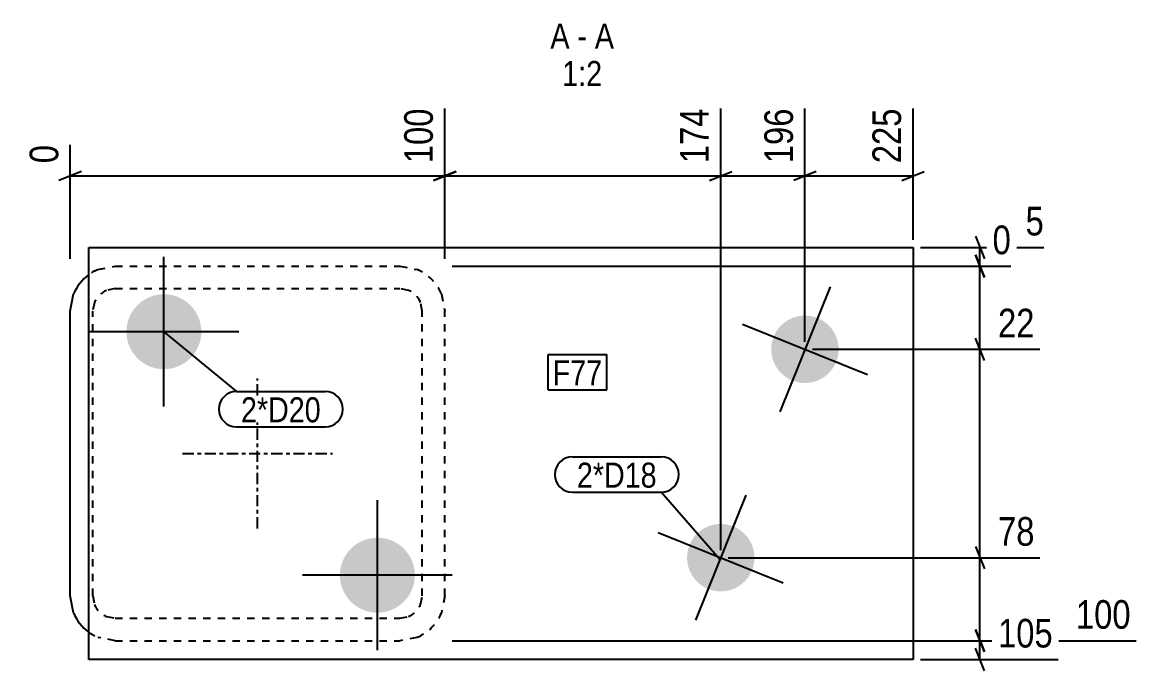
# Model space of a CAD drawing. Header units: millimetres. Extents: x 10 to 28380, y 5 to 690.
# Drawn here: x 12027.5 to 12325, y 4.8 to 177.9 of the extents above; entities that cross this region are included whole.
import ezdxf

# ---------------------------------------------------------------- set-up
doc = ezdxf.new("R2010")
doc.units = ezdxf.units.MM
doc.linetypes.add('DXK_LINE_DOT2', pattern=[3.9198, 1.9599, -1.9599])
doc.linetypes.add('DXK_LINE_DOT3', pattern=[5.9187, 2.979, -0.9799, 0.9799, -0.9799])
for name, color, linetype in [('MÅLSÆTNING', 7, 'Continuous'), ('STÅL', 7, 'Continuous'), ('TEKST', 7, 'Continuous')]:
    doc.layers.add(name, color=color, linetype=linetype)
doc.styles.add('Arial Narrow', font='ARIALN.TTF', dxfattribs={"height": 0.2})

msp = doc.modelspace()

# ---------------------------------------------------------------- hatches: boundary and pattern name
at = {"layer": 'STÅL', "linetype": 'Continuous'}
for points in [[(12065.33, 85.3, -1), (12065.33, 105.3, -1)], [(12244.82, 87.23, -1), (12228.13, 93.97, -1)], [(12222.34, 31.6, -1), (12205.65, 38.34, -1)], [(12122.33, 20.3, -1), (12122.33, 40.3, -1)]]:
    msp.add_hatch(color=96, dxfattribs=at).paths.add_polyline_path(points)

# ---------------------------------------------------------------- linework, layer by layer
at = {"layer": 'MÅLSÆTNING', "color": 7, "linetype": 'Continuous'}
for p, q in [((12140.33, 114.8), (12140.33, 154.9)), ((12140.33, 114.8), (12140.33, 154.9)), ((12214, 36.97), (12214, 154.9)), ((12214, 36.97), (12214, 154.9)), ((12236.48, 92.6), (12236.48, 154.9)), ((12236.48, 92.6), (12236.48, 154.9)), ((12265.33, 119.8), (12265.33, 154.9)), ((12040.33, 114.8), (12040.33, 145.15)), ((12043.33, 138.08), (12037.33, 135.68)), ((12040.33, 136.88), (12140.33, 136.88)), ((12137.33, 135.68), (12143.33, 138.08)), ((12140.33, 136.88), (12214, 136.88)), ((12211, 135.68), (12217, 138.08)), ((12211, 135.68), (12217, 138.08)), ((12214, 136.88), (12236.48, 136.88)), ((12239.48, 138.08), (12233.48, 135.68)), ((12236.48, 136.88), (12265.33, 136.88)), ((12262.33, 135.68), (12268.33, 138.08)), ((12281.97, 120.8), (12284.37, 114.8)), ((12267.33, 117.8), (12300.24, 117.8)), ((12283.17, 112.8), (12283.17, 117.8)), ((12284.37, 109.8), (12281.97, 115.8)), ((12281.97, 115.8), (12284.37, 109.8)), ((12142.33, 112.8), (12291.44, 112.8)), ((12142.33, 112.8), (12291.44, 112.8)), ((12283.17, 90.6), (12283.17, 112.8)), ((12284.37, 87.6), (12281.97, 93.6)), ((12284.37, 87.6), (12281.97, 93.6)), ((12238.48, 90.6), (12299.23, 90.6)), ((12238.48, 90.6), (12299.23, 90.6)), ((12283.17, 34.97), (12283.17, 90.6)), ((12281.97, 37.97), (12284.37, 31.97)), ((12281.97, 37.97), (12284.37, 31.97)), ((12216, 34.97), (12299.23, 34.97)), ((12216, 34.97), (12299.23, 34.97)), ((12283.17, 12.8), (12283.17, 34.97)), ((12284.37, 9.8), (12281.97, 15.8)), ((12281.97, 15.8), (12284.37, 9.8)), ((12142.33, 12.8), (12324.91, 12.8)), ((12142.33, 12.8), (12324.91, 12.8)), ((12283.17, 7.8), (12283.17, 12.8)), ((12284.37, 4.8), (12281.97, 10.8)), ((12267.33, 7.8), (12304.11, 7.8))]:
    msp.add_line(p, q, dxfattribs=at)
at = {"layer": 'STÅL', "color": 2, "linetype": 'Continuous'}
for p, q in [((12045.33, 7.8), (12045.33, 117.8)), ((12045.33, 117.8), (12265.33, 117.8)), ((12265.33, 117.8), (12265.33, 7.8)), ((12040.33, 100.8), (12041.24, 105.39)), ((12040.33, 24.8), (12040.33, 100.8)), ((12041.24, 20.21), (12040.33, 24.8)), ((12265.33, 7.8), (12045.33, 7.8))]:
    msp.add_line(p, q, dxfattribs=at)
at = {"layer": 'STÅL', "color": 96, "linetype": 'Continuous'}
for p, q in [((12065.33, 75.3), (12065.33, 115.3)), ((12243.22, 107.29), (12229.73, 73.91)), ((12085.33, 95.3), (12045.33, 95.3)), ((12219.79, 97.34), (12253.16, 83.85)), ((12220.74, 51.66), (12207.26, 18.28)), ((12122.33, 10.3), (12122.33, 50.3)), ((12197.31, 41.71), (12230.69, 28.22)), ((12142.33, 30.3), (12102.33, 30.3))]:
    msp.add_line(p, q, dxfattribs=at)
at = {"layer": 'STÅL', "color": 7, "linetype": 'DXK_LINE_DOT2'}
for p, q in [((12047.74, 111.89), (12052.33, 112.8)), ((12052.33, 112.8), (12128.33, 112.8)), ((12128.33, 112.8), (12132.92, 111.89)), ((12052.33, 106.8), (12050.04, 106.34)), ((12052.33, 106.8), (12128.33, 106.8)), ((12130.63, 106.34), (12128.33, 106.8)), ((12139.42, 105.39), (12140.33, 100.8)), ((12046.79, 103.1), (12046.33, 100.8)), ((12134.33, 100.8), (12133.87, 103.1)), ((12046.33, 24.8), (12046.33, 100.8)), ((12134.33, 24.8), (12134.33, 100.8)), ((12140.33, 24.8), (12140.33, 100.8)), ((12046.33, 24.8), (12046.79, 22.5)), ((12133.87, 22.5), (12134.33, 24.8)), ((12140.33, 24.8), (12139.42, 20.21)), ((12050.04, 19.26), (12052.33, 18.8)), ((12052.33, 18.8), (12128.33, 18.8)), ((12128.33, 18.8), (12130.63, 19.26)), ((12052.33, 12.8), (12047.74, 13.71)), ((12052.33, 12.8), (12128.33, 12.8)), ((12132.92, 13.71), (12128.33, 12.8))]:
    msp.add_line(p, q, dxfattribs=at)
at = {"layer": 'STÅL', "color": 7, "linetype": 'DXK_LINE_DOT3'}
for p, q in [((12090.33, 42.8), (12090.33, 82.8)), ((12070.33, 62.8), (12110.33, 62.8))]:
    msp.add_line(p, q, dxfattribs=at)
at = {"layer": 'STÅL', "color": 2, "linetype": 'Continuous'}
for centre, start, end in [((12052.33, 100.8), 126.4486, 157.5), ((12052.33, 24.8), 202.5, 233.5514)]:
    msp.add_arc(centre, 12, start, end, dxfattribs=at)
at = {"layer": 'STÅL', "color": 7, "linetype": 'DXK_LINE_DOT2'}
for centre, radius, start, end in [((12052.33, 100.8), 12, 112.5, 126.4486), ((12128.33, 100.8), 12, 22.5, 67.5), ((12052.33, 100.8), 6, 112.5, 157.5), ((12128.33, 100.8), 6, 22.5, 67.5), ((12052.33, 24.8), 6, 202.5, 247.5), ((12128.33, 24.8), 6, 292.5, 337.5), ((12128.33, 24.8), 12, 292.5, 337.5), ((12052.33, 24.8), 12, 233.5514, 247.5)]:
    msp.add_arc(centre, radius, start, end, dxfattribs=at)

# ---------------------------------------------------------------- wipeouts: each hides what was drawn before it
at = {"color": 0, "linetype": 'Continuous'}
for points, layer in [([(12301.84, 119.4), (12301.84, 130.6), (12293.77, 130.6), (12293.77, 119.4)], 'MÅLSÆTNING'), ([(12299.37, 92.2), (12299.37, 103.4), (12286.42, 103.4), (12286.42, 92.2)], 'MÅLSÆTNING'), ([(12299.37, 36.57), (12299.37, 47.77), (12286.42, 47.77), (12286.42, 36.57)], 'MÅLSÆTNING'), ([(12325.05, 14.4), (12325.05, 25.6), (12307.22, 25.6), (12307.22, 14.4)], 'MÅLSÆTNING'), ([(12173.64, 170.9), (12173.64, 177.9), (12168.53, 177.9), (12168.53, 170.9)], 'TEKST'), ([(12178.29, 170.9), (12178.29, 177.9), (12175.74, 177.9), (12175.74, 170.9)], 'TEKST'), ([(12185.51, 170.9), (12185.51, 177.9), (12180.39, 177.9), (12180.39, 170.9)], 'TEKST'), ([(12182.35, 160.9), (12182.35, 167.9), (12171.69, 167.9), (12171.69, 160.9)], 'TEKST')]:
    msp.add_wipeout(points, dxfattribs=at).dxf.layer = layer
at = {"color": 0}
for points in [[(12182.37, 81.02), (12182.37, 88.02), (12169.15, 88.02), (12169.15, 81.02)], [(12196.92, 53.67), (12196.92, 60.67), (12175.6, 60.67), (12175.6, 53.67)]]:
    msp.add_wipeout(points, dxfattribs=at).dxf.layer = 'TEKST'

# ---------------------------------------------------------------- next in the draw order: texts
at = {"layer": 'MÅLSÆTNING', "color": 3, "linetype": 'Continuous', "style": 'Arial Narrow'}
for s, height, p in [('5', 7.64, (12295.37, 121)), ('22', 7.635, (12288.02, 93.8)), ('78', 7.635, (12288.02, 38.17)), ('100', 7.635, (12308.82, 16))]:
    msp.add_text(s, height=height, dxfattribs=at).set_placement(p)
at = {"layer": 'TEKST', "color": 3, "linetype": 'Continuous', "style": 'Arial Narrow'}
for s, height, p in [('A', 6.68, (12168.53, 170.9)), ('A', 6.68, (12180.39, 170.9)), ('-', 6.68, (12175.74, 170.9)), ('1:2', 6.681, (12171.69, 160.9))]:
    msp.add_text(s, height=height, dxfattribs=at).set_placement(p)

# ---------------------------------------------------------------- next in the draw order: wipeouts: each hides what was drawn before it
at = {"color": 0, "linetype": 'Continuous'}
for points in [[(12138.73, 156.5), (12127.53, 156.5), (12127.53, 138.68), (12138.73, 138.68)], [(12212.4, 156.5), (12201.2, 156.5), (12201.2, 138.68), (12212.4, 138.68)], [(12234.88, 156.5), (12223.68, 156.5), (12223.68, 138.68), (12234.88, 138.68)], [(12263.73, 156.5), (12252.53, 156.5), (12252.53, 138.68), (12263.73, 138.68)], [(12038.73, 146.75), (12027.53, 146.75), (12027.53, 138.68), (12038.73, 138.68)], [(12293.04, 114.4), (12293.04, 125.6), (12284.97, 125.6), (12284.97, 114.4)], [(12304.25, 9.4), (12304.25, 20.6), (12286.42, 20.6), (12286.42, 9.4)]]:
    msp.add_wipeout(points, dxfattribs=at).dxf.layer = 'MÅLSÆTNING'
at = {"color": 0}
for points in [[(12182.37, 81.02), (12182.37, 88.02), (12169.15, 88.02), (12169.15, 81.02)], [(12107.24, 71.12), (12107.24, 78.12), (12085.92, 78.12), (12085.92, 71.12)], [(12196.92, 53.67), (12196.92, 60.67), (12175.6, 60.67), (12175.6, 53.67)]]:
    msp.add_wipeout(points, dxfattribs=at).dxf.layer = 'TEKST'

# ---------------------------------------------------------------- next in the draw order: linework, layer by layer
at = {"layer": 'MÅLSÆTNING', "color": 7, "linetype": 'Continuous'}
for p, q in [((12143.33, 138.08), (12137.33, 135.68)), ((12239.48, 138.08), (12233.48, 135.68))]:
    msp.add_line(p, q, dxfattribs=at)
at = {"layer": 'TEKST', "color": 7, "linetype": 'Continuous'}
for p, q in [((12167.95, 89.22), (12183.57, 89.22)), ((12167.95, 79.82), (12167.95, 89.22)), ((12183.57, 79.82), (12183.57, 89.22)), ((12167.95, 79.82), (12183.57, 79.82)), ((12174.4, 61.87), (12198.12, 61.87)), ((12174.4, 52.47), (12198.12, 52.47)), ((12213.7, 34.58), (12198.12, 52.47))]:
    msp.add_line(p, q, dxfattribs=at)
for centre, start, end in [((12174.4, 57.17), 90, 270), ((12198.12, 57.17), 270, 90)]:
    msp.add_arc(centre, 4.7, start, end, dxfattribs=at)

# ---------------------------------------------------------------- next in the draw order: texts
at = {"layer": 'MÅLSÆTNING', "color": 3, "linetype": 'Continuous', "style": 'Arial Narrow'}
for s, height, p in [('100', 7.635, (12137.13, 140.28)), ('174', 7.635, (12210.8, 140.28)), ('196', 7.635, (12233.28, 140.28)), ('225', 7.635, (12262.13, 140.28)), ('0', 7.64, (12037.13, 140.28))]:
    msp.add_text(s, height=height, rotation=90.0002, dxfattribs=at).set_placement(p)
for s, height, p in [('0', 7.64, (12286.57, 116)), ('105', 7.635, (12288.02, 11))]:
    msp.add_text(s, height=height, dxfattribs=at).set_placement(p)
at = {"layer": 'TEKST', "color": 3, "style": 'Arial Narrow'}
for s, p in [('F77', (12169.15, 81.02)), ('2*D18', (12175.6, 53.67))]:
    msp.add_text(s, height=6.681, dxfattribs=at).set_placement(p)

# ---------------------------------------------------------------- next in the draw order: wipeouts: each hides what was drawn before it
at = {"color": 0}
msp.add_wipeout([(12107.24, 71.12), (12107.24, 78.12), (12085.92, 78.12), (12085.92, 71.12)], dxfattribs=at).dxf.layer = 'TEKST'

# ---------------------------------------------------------------- next in the draw order: linework, layer by layer
at = {"layer": 'TEKST', "color": 7, "linetype": 'Continuous'}
for p, q in [((12065.33, 95.3), (12084.72, 79.32)), ((12084.72, 79.32), (12108.44, 79.32)), ((12084.72, 69.92), (12108.44, 69.92))]:
    msp.add_line(p, q, dxfattribs=at)
for centre, start, end in [((12084.72, 74.62), 90, 270), ((12108.44, 74.62), 270, 90)]:
    msp.add_arc(centre, 4.7, start, end, dxfattribs=at)

# ---------------------------------------------------------------- next in the draw order: texts
at = {"layer": 'TEKST', "color": 3, "style": 'Arial Narrow'}
msp.add_text('2*D20', height=6.681, dxfattribs=at).set_placement((12085.92, 71.12))

doc.saveas('drawing.dxf')
